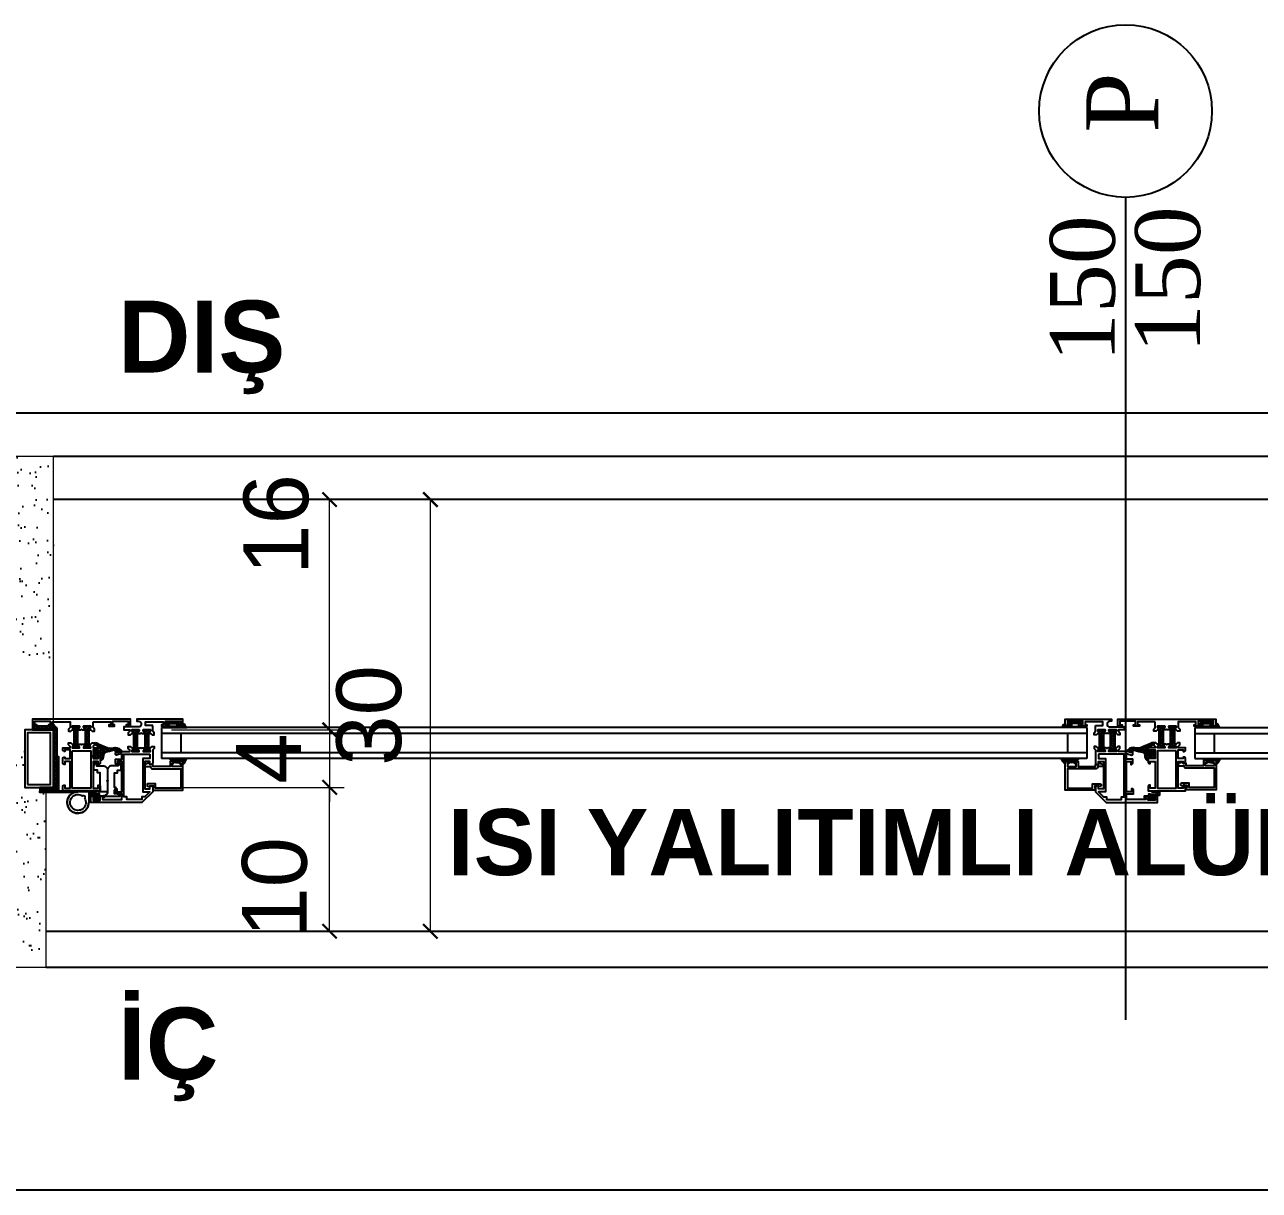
# Model space of a CAD drawing. Extents: x 386248 to 427517, y 4539405 to 4542296.
# Drawn here: x 414368.8 to 414583.3, y 4541251.9 to 4541454.4 of the extents above; entities that cross this region are included whole.
import ezdxf
from ezdxf.enums import TextEntityAlignment as Align

# ---------------------------------------------------------------- set-up
doc = ezdxf.new("R2010")
doc.units = 0
for name, color, linetype, lineweight in [('DOGRAMA', 1, 'Continuous', 25), ('KUPESTE', 30, 'Continuous', 18), ('METAL', 251, 'Continuous', 25), ('olculer', 21, 'Continuous', 20), ('YAZI', 7, 'Continuous', 25)]:
    doc.layers.add(name, color=color, linetype=linetype, lineweight=lineweight)
doc.layers.add('Tarama', color=7, linetype='Continuous')
doc.styles.add('PıNaR', font='')
doc.styles.get("Standard").update_dxf_attribs({"font": 'arial.ttf'})
doc.styles.get('PıNaR').set_extended_font_data('Times New Roman Tur')
pattern_1 = [(45, (497292.40863, 4548892.94668), (-0.2209708691, 0.2209708691), []), (135, (497292.40863, 4548892.94668), (-0.2209708691, -0.2209708691), [])]
pattern_2 = [(45, (205988.76137, 4509249.78762), (-0.2209708691, 0.2209708691), []), (135, (205988.76137, 4509249.78762), (-0.2209708691, -0.2209708691), [])]
pattern_3 = [(45, (205999.13637, 4509249.16262), (-0.2209708691, 0.2209708691), []), (135, (205999.13637, 4509249.16262), (-0.2209708691, -0.2209708691), [])]

# ---------------------------------------------------------------- blocks, each defined once
blk = doc.blocks.new('_ArchTick')
at = {"color": 0, "linetype": 'ByBlock', "const_width": 0.15}
blk.add_lwpolyline([(-0.5, -0.5), (0.5, 0.5)], dxfattribs=at)

msp = doc.modelspace()

# ---------------------------------------------------------------- hatches: boundary and pattern name
at = {"layer": 'Tarama'}
h = msp.add_hatch(dxfattribs=at)
h.set_pattern_fill('AR-SAND', color=256, scale=2.5, style=0)
h.set_pattern_definition([(37.5, (413598.0355, 4488081.657), (-0.1574834, 4.81705942), [0, -3.8, 0, -4.25, 0, -4.0625]), (7.5, (413598.0355, 4488081.657), (4.4244418, 7.0553652), [0, -2.05, 0, -3.425, 0, -1.3125]), (327.5, (413594.9605, 4488081.657), (7.78535465, 0.01414763), [0, -1.25, 0, -4.5, 0, -5.875]), (317.5, (413594.9605, 4488081.657), (7.5153165, 2.1941889), [0, -0.625, 0, -2.95, 0, -3.375])])
h.paths.add_polyline_path([(414373.79, 4541379.438), (414341.29, 4541379.438), (414341.29, 4541371.938), (414366.29, 4541371.938), (414366.29, 4541350.688), (414368.79, 4541344.438), (414373.79, 4541344.438)])
h = msp.add_hatch(dxfattribs=at)
h.set_pattern_fill('AR-SAND', color=256, scale=2.5, style=0)
h.set_pattern_definition([(37.5, (413598.0355, 4488069.157), (-0.1574834, 4.81705942), [0, -3.8, 0, -4.25, 0, -4.0625]), (7.5, (413598.0355, 4488069.157), (4.4244418, 7.0553652), [0, -2.05, 0, -3.425, 0, -1.3125]), (327.5, (413594.9605, 4488069.157), (7.78535465, 0.01414763), [0, -1.25, 0, -4.5, 0, -5.875]), (317.5, (413594.9605, 4488069.157), (7.5153165, 2.1941889), [0, -0.625, 0, -2.95, 0, -3.375])])
h.paths.add_polyline_path([(414372.54, 4541321.938), (414368.79, 4541321.938), (414368.79, 4541331.938), (414366.29, 4541338.188), (414365.259, 4541338.188, -0.3361921), (414366.632, 4541336.377), (414364.751, 4541332.615, -1), (414360.989, 4541332.615), (414362.87, 4541336.377, 0.3361921), (414361.497, 4541338.188), (414360.481, 4541338.188, 0.3257499), (414359.11, 4541336.447, -0.0086515), (414359.111, 4541336.382), (414357.227, 4541332.615, -0.9798112), (414353.467, 4541332.538, -0.9813525), (414349.706, 4541332.609), (414351.587, 4541336.371, 0.3395008), (414350.193, 4541338.188), (414349.22, 4541338.188, 0.3395008), (414347.825, 4541336.371, 0.3395008), (414346.431, 4541338.188), (414345.458, 4541338.188, 0.3290379), (414344.065, 4541336.441), (414345.944, 4541332.609, -1), (414342.182, 4541332.609), (414344.063, 4541336.371, -0.3395008), (414345.458, 4541338.188), (414341.29, 4541338.188), (414341.29, 4541330.688), (414366.29, 4541330.688), (414366.29, 4541296.938), (414341.29, 4541296.938), (414341.29, 4541290.688), (414372.54, 4541290.688)])
at = {"layer": 'Tarama', "ltscale": 0.125}
h = msp.add_hatch(dxfattribs=at)
h.set_pattern_fill('ANSI37', color=256, scale=2.5, style=0)
h.set_pattern_definition([(45, (206757.2619, 4509449.73124), (-0.2209708691, 0.2209708691), []), (135, (206757.2619, 4509449.73124), (-0.2209708691, -0.2209708691), [])])
edge = h.paths.add_edge_path()
edge.add_line((414370.165, 4541332.563), (414370.165, 4541331.938))
edge.add_line((414370.165, 4541331.938), (414373.79, 4541331.938))
edge.add_line((414373.79, 4541331.938), (414373.79, 4541321.938))
edge.add_line((414373.79, 4541321.938), (414371.415, 4541321.938))
edge.add_line((414371.415, 4541321.938), (414371.415, 4541321.313))
edge.add_line((414371.415, 4541321.313), (414373.915, 4541321.313))
edge.add_arc((414373.915, 4541321.813), 0.5, 270, 360)
edge.add_line((414374.415, 4541321.813), (414374.415, 4541332.063))
edge.add_arc((414373.915, 4541332.063), 0.5, 0, 90)
edge.add_line((414373.915, 4541332.563), (414370.165, 4541332.563))
h = msp.add_hatch(dxfattribs=at)
h.set_pattern_fill('ANSI37', color=256, scale=2.5, style=0)
h.set_pattern_definition(pattern_2)
h.paths.add_polyline_path([(414378.04, 4541331.938), (414378.329, 4541332.438), (414378.329, 4541332.563), (414377.04, 4541332.563), (414377.04, 4541332.438), (414377.329, 4541331.938), (414377.329, 4541329.438), (414377.04, 4541328.938), (414377.04, 4541328.813), (414378.329, 4541328.813), (414378.329, 4541328.938), (414378.04, 4541329.438)])
h = msp.add_hatch(dxfattribs=at)
h.set_pattern_fill('ANSI37', color=256, scale=2.5, style=0)
h.set_pattern_definition(pattern_2)
h.paths.add_polyline_path([(414379.29, 4541329.438), (414379.002, 4541328.938), (414379.002, 4541328.813), (414380.29, 4541328.813), (414380.29, 4541328.938), (414380.002, 4541329.438), (414380.002, 4541331.938), (414380.29, 4541332.438), (414380.29, 4541332.563), (414379.002, 4541332.563), (414379.002, 4541332.438), (414379.29, 4541331.938)])
h = msp.add_hatch(dxfattribs=at)
h.set_pattern_fill('ANSI37', color=256, scale=2.5, style=0)
h.set_pattern_definition(pattern_3)
h.paths.add_polyline_path([(414388.415, 4541331.313), (414388.704, 4541331.813), (414388.704, 4541331.938), (414387.415, 4541331.938), (414387.415, 4541331.813), (414387.704, 4541331.313), (414387.704, 4541328.813), (414387.415, 4541328.313), (414387.415, 4541328.188), (414388.704, 4541328.188), (414388.704, 4541328.313), (414388.415, 4541328.813)])
h = msp.add_hatch(dxfattribs=at)
h.set_pattern_fill('ANSI37', color=256, scale=2.5, style=0)
h.set_pattern_definition(pattern_3)
h.paths.add_polyline_path([(414389.665, 4541328.813), (414389.377, 4541328.313), (414389.377, 4541328.188), (414390.665, 4541328.188), (414390.665, 4541328.313), (414390.377, 4541328.813), (414390.377, 4541331.313), (414390.665, 4541331.813), (414390.665, 4541331.938), (414389.377, 4541331.938), (414389.377, 4541331.813), (414389.665, 4541331.313)])
h = msp.add_hatch(dxfattribs=at)
h.set_pattern_fill('ANSI37', color=256, scale=2.5, style=0)
h.set_pattern_definition(pattern_1)
h.paths.add_polyline_path([(414392.844, 4541332.522), (414392.85, 4541332.313), (414396.958, 4541332.313), (414396.728, 4541332.595), (414396.613, 4541332.847), (414396.341, 4541332.989), (414396.313, 4541332.949), (414396.344, 4541332.503), (414395.566, 4541332.478), (414395.43, 4541332.594), (414395.464, 4541332.839), (414395.688, 4541332.886), (414395.681, 4541333.036), (414395.416, 4541333.335), (414393.708, 4541333.338), (414393.45, 4541333.025), (414393.367, 4541332.856), (414393.617, 4541332.881), (414393.599, 4541332.55)])
h.paths.add_polyline_path([(414393.919, 4541332.604), (414393.911, 4541333.052), (414395.144, 4541333.063), (414395.212, 4541332.954), (414395.212, 4541332.628), (414395.096, 4541332.526), (414394.041, 4541332.522)], flags=16)
h = msp.add_hatch(dxfattribs=at)
h.set_pattern_fill('ANSI37', color=256, scale=2.5, style=0)
h.set_pattern_definition(pattern_1)
h.paths.add_polyline_path([(414550.446, 4541333.335), (414550.181, 4541333.036), (414550.174, 4541332.886), (414550.398, 4541332.839), (414550.432, 4541332.594), (414550.296, 4541332.478), (414549.596, 4541332.5), (414549.521, 4541332.554), (414549.549, 4541332.949), (414549.521, 4541332.989), (414549.249, 4541332.847), (414549.134, 4541332.595), (414548.904, 4541332.313), (414553.012, 4541332.313), (414553.018, 4541332.522), (414552.263, 4541332.55), (414552.249, 4541332.801), (414552.336, 4541332.871), (414552.495, 4541332.856), (414552.412, 4541333.025), (414552.154, 4541333.338)])
h.paths.add_polyline_path([(414551.855, 4541333.052), (414551.95, 4541332.978), (414551.943, 4541332.604), (414551.821, 4541332.522), (414550.766, 4541332.526), (414550.65, 4541332.628), (414550.65, 4541332.954), (414550.718, 4541333.063)], flags=16)
h = msp.add_hatch(dxfattribs=at)
h.set_pattern_fill('ANSI37', color=256, scale=2.5, style=0)
h.set_pattern_definition(pattern_1)
h.paths.add_polyline_path([(414556.197, 4541331.313), (414556.485, 4541331.813), (414556.485, 4541331.938), (414555.197, 4541331.938), (414555.197, 4541331.813), (414555.485, 4541331.313), (414555.485, 4541328.813), (414555.197, 4541328.313), (414555.197, 4541328.188), (414556.485, 4541328.188), (414556.485, 4541328.313), (414556.197, 4541328.813)])
h = msp.add_hatch(dxfattribs=at)
h.set_pattern_fill('ANSI37', color=256, scale=2.5, style=0)
h.set_pattern_definition(pattern_1)
h.paths.add_polyline_path([(414557.447, 4541328.813), (414557.158, 4541328.313), (414557.158, 4541328.188), (414558.447, 4541328.188), (414558.447, 4541328.313), (414558.158, 4541328.813), (414558.158, 4541331.313), (414558.447, 4541331.813), (414558.447, 4541331.938), (414557.158, 4541331.938), (414557.158, 4541331.813), (414557.447, 4541331.313)])
h = msp.add_hatch(dxfattribs=at)
h.set_pattern_fill('ANSI37', color=256, scale=2.5, style=0)
h.set_pattern_definition(pattern_1)
h.paths.add_polyline_path([(414566.572, 4541331.938), (414566.86, 4541332.438), (414566.86, 4541332.563), (414565.572, 4541332.563), (414565.572, 4541332.438), (414565.86, 4541331.938), (414565.86, 4541329.438), (414565.572, 4541328.938), (414565.572, 4541328.813), (414566.86, 4541328.813), (414566.86, 4541328.938), (414566.572, 4541329.438)])
h = msp.add_hatch(dxfattribs=at)
h.set_pattern_fill('ANSI37', color=256, scale=2.5, style=0)
h.set_pattern_definition(pattern_1)
h.paths.add_polyline_path([(414567.822, 4541329.438), (414567.533, 4541328.938), (414567.533, 4541328.813), (414568.822, 4541328.813), (414568.822, 4541328.938), (414568.533, 4541329.438), (414568.533, 4541331.938), (414568.822, 4541332.438), (414568.822, 4541332.563), (414567.533, 4541332.563), (414567.533, 4541332.438), (414567.822, 4541331.938)])
h = msp.add_hatch(dxfattribs=at)
h.set_pattern_fill('ANSI37', color=256, scale=2.5, style=0)
h.set_pattern_definition(pattern_1)
h.paths.add_polyline_path([(414573.239, 4541333.338), (414572.981, 4541333.025), (414572.899, 4541332.856), (414573.057, 4541332.871), (414573.144, 4541332.801), (414573.13, 4541332.55), (414572.376, 4541332.522), (414572.382, 4541332.313), (414576.49, 4541332.313), (414576.26, 4541332.595), (414576.144, 4541332.847), (414575.872, 4541332.989), (414575.845, 4541332.949), (414575.872, 4541332.554), (414575.797, 4541332.5), (414575.097, 4541332.478), (414574.961, 4541332.594), (414574.995, 4541332.839), (414575.219, 4541332.886), (414575.213, 4541333.036), (414574.947, 4541333.335)])
h.paths.add_polyline_path([(414574.675, 4541333.063), (414574.743, 4541332.954), (414574.743, 4541332.628), (414574.628, 4541332.526), (414573.572, 4541332.522), (414573.45, 4541332.604), (414573.443, 4541332.978), (414573.538, 4541333.052)], flags=16)
h = msp.add_hatch(dxfattribs=at)
h.set_pattern_fill('ANSI37', color=256, scale=2.5, style=0)
h.set_pattern_definition(pattern_2)
h.paths.add_polyline_path([(414381.019, 4541329.72), (414381.241, 4541329.661), (414381.553, 4541329.497), (414382.273, 4541329.201), (414383.206, 4541328.814), (414383.882, 4541328.76), (414384.505, 4541328.839), (414384.788, 4541328.809), (414385.166, 4541328.675), (414385.589, 4541328.275), (414385.582, 4541328.208), (414384.58, 4541328.045), (414384.58, 4541328.253), (414384.75, 4541328.356), (414384.78, 4541328.431), (414384.327, 4541328.423), (414383.532, 4541328.195), (414382.908, 4541328.076), (414382.556, 4541327.828), (414382.459, 4541327.442), (414382.452, 4541327.159), (414382.311, 4541326.833), (414382.074, 4541326.647), (414382.007, 4541326.625), (414381.992, 4541327.07), (414381.858, 4541327.189), (414381.532, 4541327.256), (414381.458, 4541327.078), (414381.413, 4541327.018), (414381.086, 4541327.056), (414380.796, 4541327.16), (414380.7, 4541327.197), (414380.722, 4541327.976), (414381.004, 4541328.184), (414381.241, 4541328.332), (414381.397, 4541328.325), (414381.435, 4541328.147), (414381.7, 4541328.084), (414381.925, 4541328.271), (414381.996, 4541328.568), (414381.925, 4541328.859), (414381.65, 4541328.993), (414381.011, 4541329.401), (414380.959, 4541329.512), (414380.967, 4541329.661)])
h = msp.add_hatch(dxfattribs=at)
h.set_pattern_fill('ANSI37', color=256, scale=2.5, style=0)
h.set_pattern_definition(pattern_1)
h.paths.add_polyline_path([(414564.843, 4541329.72), (414564.62, 4541329.661), (414564.309, 4541329.497), (414563.589, 4541329.201), (414562.656, 4541328.814), (414561.98, 4541328.76), (414561.357, 4541328.839), (414561.074, 4541328.809), (414560.696, 4541328.675), (414560.273, 4541328.275), (414560.28, 4541328.208), (414561.282, 4541328.045), (414561.282, 4541328.253), (414561.112, 4541328.356), (414561.082, 4541328.431), (414561.535, 4541328.423), (414562.33, 4541328.195), (414562.954, 4541328.076), (414563.306, 4541327.828), (414563.403, 4541327.442), (414563.41, 4541327.159), (414563.551, 4541326.833), (414563.788, 4541326.647), (414563.855, 4541326.625), (414563.87, 4541327.07), (414564.003, 4541327.189), (414564.33, 4541327.256), (414564.404, 4541327.078), (414564.449, 4541327.018), (414564.776, 4541327.056), (414565.066, 4541327.16), (414565.162, 4541327.197), (414565.14, 4541327.976), (414564.858, 4541328.184), (414564.62, 4541328.332), (414564.465, 4541328.325), (414564.427, 4541328.147), (414564.162, 4541328.084), (414563.937, 4541328.271), (414563.866, 4541328.568), (414563.937, 4541328.859), (414564.212, 4541328.993), (414564.851, 4541329.401), (414564.903, 4541329.512), (414564.895, 4541329.661)])
h = msp.add_hatch(dxfattribs=at)
h.set_pattern_fill('ANSI37', color=256, scale=2.5, style=0)
h.set_pattern_definition(pattern_1)
h.paths.add_polyline_path([(414393.966, 4541326.873), (414394.216, 4541326.607), (414394.583, 4541326.487), (414395.055, 4541326.261), (414395.621, 4541326.187), (414395.654, 4541326.456), (414395.939, 4541326.465), (414396.246, 4541326.49), (414396.337, 4541326.416), (414396.307, 4541326.102), (414396.421, 4541326.074), (414396.681, 4541326.363), (414396.925, 4541326.822), (414396.919, 4541326.918), (414396.387, 4541326.907), (414396.132, 4541326.822), (414395.956, 4541326.765), (414395.412, 4541326.743), (414394.97, 4541326.771), (414394.698, 4541326.867), (414394.329, 4541326.901), (414394.012, 4541326.884)])
h = msp.add_hatch(dxfattribs=at)
h.set_pattern_fill('ANSI37', color=256, scale=2.5, style=0)
h.set_pattern_definition(pattern_1)
h.paths.add_polyline_path([(414551.896, 4541326.873), (414551.646, 4541326.607), (414551.279, 4541326.487), (414550.807, 4541326.261), (414550.241, 4541326.187), (414550.208, 4541326.456), (414549.923, 4541326.465), (414549.616, 4541326.49), (414549.525, 4541326.416), (414549.555, 4541326.102), (414549.441, 4541326.074), (414549.181, 4541326.363), (414548.937, 4541326.822), (414548.943, 4541326.918), (414549.475, 4541326.907), (414549.73, 4541326.822), (414549.906, 4541326.765), (414550.45, 4541326.743), (414550.892, 4541326.771), (414551.164, 4541326.867), (414551.533, 4541326.901), (414551.85, 4541326.884)])
h = msp.add_hatch(dxfattribs=at)
h.set_pattern_fill('ANSI37', color=256, scale=2.5, style=0)
h.set_pattern_definition(pattern_1)
h.paths.add_polyline_path([(414573.498, 4541326.873), (414573.747, 4541326.607), (414574.186, 4541326.6), (414574.421, 4541326.292), (414575.153, 4541326.187), (414575.162, 4541326.586), (414575.47, 4541326.597), (414575.807, 4541326.591), (414575.86, 4541326.548), (414575.839, 4541326.102), (414575.952, 4541326.074), (414576.213, 4541326.363), (414576.456, 4541326.822), (414576.451, 4541326.918), (414575.918, 4541326.907), (414575.663, 4541326.822), (414575.487, 4541326.765), (414574.943, 4541326.743), (414574.501, 4541326.771), (414574.229, 4541326.867), (414573.86, 4541326.901), (414573.543, 4541326.884)])
h = msp.add_hatch(dxfattribs=at)
h.set_pattern_fill('ANSI37', color=256, scale=2.5, style=0)
h.set_pattern_definition(pattern_1)
h.paths.add_polyline_path([(414381.513, 4541320.535), (414381.727, 4541320.555), (414381.766, 4541320.789), (414381.63, 4541320.827), (414380.351, 4541320.733), (414380.263, 4541320.836), (414380.27, 4541320.924), (414380.277, 4541320.968), (414381.021, 4541321.086), (414381.227, 4541321.115), (414381.205, 4541321.277), (414380.005, 4541321.263), (414379.917, 4541321.086), (414379.939, 4541320.652), (414379.99, 4541320.542), (414380.299, 4541320.534), (414381.066, 4541320.499), (414381.109, 4541320.17), (414381.056, 4541320.148), (414380.933, 4541320.138), (414380.79, 4541320.143), (414380.716, 4541320.042), (414380.727, 4541319.828), (414380.8, 4541319.779), (414380.928, 4541319.734), (414381.584, 4541319.715), (414381.795, 4541319.73), (414381.864, 4541319.828), (414381.864, 4541320.063), (414381.785, 4541320.146), (414381.594, 4541320.146), (414381.555, 4541320.293)])
h.paths.add_polyline_path([(414381.456, 4541320.046), (414381.498, 4541319.877), (414381.395, 4541319.834), (414381.183, 4541319.87), (414381.123, 4541319.961), (414381.147, 4541320.052), (414381.28, 4541320.064)], flags=16)
h = msp.add_hatch(dxfattribs=at)
h.set_pattern_fill('ANSI37', color=256, scale=2.5, style=0)
h.set_pattern_definition(pattern_1)
h.paths.add_polyline_path([(414564.349, 4541320.535), (414564.135, 4541320.555), (414564.096, 4541320.789), (414564.232, 4541320.827), (414565.511, 4541320.733), (414565.599, 4541320.836), (414565.592, 4541320.924), (414565.585, 4541320.968), (414564.841, 4541321.086), (414564.635, 4541321.115), (414564.657, 4541321.277), (414565.857, 4541321.263), (414565.945, 4541321.086), (414565.923, 4541320.652), (414565.872, 4541320.542), (414565.563, 4541320.534), (414564.796, 4541320.499), (414564.753, 4541320.17), (414564.806, 4541320.148), (414564.928, 4541320.138), (414565.072, 4541320.143), (414565.146, 4541320.042), (414565.135, 4541319.828), (414565.062, 4541319.779), (414564.934, 4541319.734), (414564.278, 4541319.715), (414564.067, 4541319.73), (414563.998, 4541319.828), (414563.998, 4541320.063), (414564.077, 4541320.146), (414564.268, 4541320.146), (414564.307, 4541320.293)])
h.paths.add_polyline_path([(414564.406, 4541320.046), (414564.364, 4541319.877), (414564.467, 4541319.834), (414564.679, 4541319.87), (414564.739, 4541319.961), (414564.715, 4541320.052), (414564.582, 4541320.064)], flags=16)

# ---------------------------------------------------------------- linework, layer by layer
at = {"layer": 'DOGRAMA', "ltscale": 0.125}
for p, q in [((414753.79, 4541386.938, 50), (414366.29, 4541386.938, 50)), ((414746.29, 4541379.438, 50), (414373.79, 4541379.438, 50)), ((414746.29, 4541371.938, 50), (414373.79, 4541371.938, 50)), ((414746.29, 4541371.938, 50), (414373.79, 4541371.938, 50)), ((414372.54, 4541296.938, 50), (414746.29, 4541296.938, 50)), ((414372.54, 4541290.688, 50), (414746.29, 4541290.688, 50)), ((414785.04, 4541251.938, 50), (414341.29, 4541251.938, 50))]:
    msp.add_line(p, q, dxfattribs=at)
at = {"layer": 'DOGRAMA', "ltscale": 0.125, "elevation": 50}
for points in [[(414380.665, 4541333.313), (414383.728, 4541333.313), (414383.728, 4541332.813), (414383.415, 4541332.813), (414383.415, 4541332.563), (414384.415, 4541332.563), (414384.415, 4541332.813), (414384.103, 4541332.813), (414384.103, 4541333.438), (414386.79, 4541333.438), (414386.79, 4541332.813), (414386.415, 4541332.813), (414386.415, 4541332.563), (414387.165, 4541332.563), (414387.165, 4541333.813), (414370.165, 4541333.813), (414370.165, 4541332.563), (414370.915, 4541332.563), (414370.915, 4541332.813), (414370.54, 4541332.813), (414370.54, 4541333.438), (414373.228, 4541333.438), (414373.228, 4541332.813), (414372.915, 4541332.813), (414372.915, 4541332.563), (414373.915, 4541332.563), (414373.915, 4541332.813), (414373.603, 4541332.813), (414373.603, 4541333.313), (414376.665, 4541333.313), (414376.665, 4541332.313), (414376.415, 4541332.063), (414376.415, 4541331.688), (414376.79, 4541331.688), (414377.04, 4541331.938), (414377.329, 4541331.938), (414377.04, 4541332.438), (414377.04, 4541332.563), (414378.329, 4541332.563), (414378.329, 4541332.438), (414378.04, 4541331.938), (414378.54, 4541331.938), (414378.665, 4541332.063), (414378.79, 4541331.938), (414379.29, 4541331.938), (414379.002, 4541332.438), (414379.002, 4541332.563), (414380.29, 4541332.563), (414380.29, 4541332.438), (414380.002, 4541331.938), (414380.29, 4541331.938), (414380.54, 4541331.688), (414380.915, 4541331.688), (414380.915, 4541332.063), (414380.665, 4541332.313)], [(414565.197, 4541333.313), (414562.134, 4541333.313), (414562.134, 4541332.813), (414562.447, 4541332.813), (414562.447, 4541332.563), (414561.447, 4541332.563), (414561.447, 4541332.813), (414561.759, 4541332.813), (414561.759, 4541333.438), (414559.072, 4541333.438), (414559.072, 4541332.813), (414559.447, 4541332.813), (414559.447, 4541332.563), (414558.697, 4541332.563), (414558.697, 4541333.813), (414575.697, 4541333.813), (414575.697, 4541332.563), (414574.947, 4541332.563), (414574.947, 4541332.813), (414575.322, 4541332.813), (414575.322, 4541333.438), (414572.634, 4541333.438), (414572.634, 4541332.813), (414572.947, 4541332.813), (414572.947, 4541332.563), (414571.947, 4541332.563), (414571.947, 4541332.813), (414572.259, 4541332.813), (414572.259, 4541333.313), (414569.197, 4541333.313), (414569.197, 4541332.313), (414569.447, 4541332.063), (414569.447, 4541331.688), (414569.072, 4541331.688), (414568.822, 4541331.938), (414568.533, 4541331.938), (414568.822, 4541332.438), (414568.822, 4541332.563), (414567.533, 4541332.563), (414567.533, 4541332.438), (414567.822, 4541331.938), (414567.322, 4541331.938), (414567.197, 4541332.063), (414567.072, 4541331.938), (414566.572, 4541331.938), (414566.86, 4541332.438), (414566.86, 4541332.563), (414565.572, 4541332.563), (414565.572, 4541332.438), (414565.86, 4541331.938), (414565.572, 4541331.938), (414565.322, 4541331.688), (414564.947, 4541331.688), (414564.947, 4541332.063), (414565.197, 4541332.313)], [(414378.04, 4541331.938), (414378.329, 4541332.438), (414378.329, 4541332.563), (414377.04, 4541332.563), (414377.04, 4541332.438), (414377.329, 4541331.938), (414377.329, 4541329.438), (414377.04, 4541328.938), (414377.04, 4541328.813), (414378.329, 4541328.813), (414378.329, 4541328.938), (414378.04, 4541329.438)], [(414380.002, 4541331.938), (414380.29, 4541332.438), (414380.29, 4541332.563), (414379.002, 4541332.563), (414379.002, 4541332.438), (414379.29, 4541331.938), (414379.29, 4541329.438), (414379.002, 4541328.938), (414379.002, 4541328.813), (414380.29, 4541328.813), (414380.29, 4541328.938), (414380.002, 4541329.438)], [(414388.415, 4541331.313), (414388.704, 4541331.813), (414388.704, 4541331.938), (414387.415, 4541331.938), (414387.415, 4541331.813), (414387.704, 4541331.313), (414387.704, 4541328.813), (414387.415, 4541328.313), (414387.415, 4541328.188), (414388.704, 4541328.188), (414388.704, 4541328.313), (414388.415, 4541328.813)], [(414390.377, 4541331.313), (414390.665, 4541331.813), (414390.665, 4541331.938), (414389.377, 4541331.938), (414389.377, 4541331.813), (414389.665, 4541331.313), (414389.665, 4541328.813), (414389.377, 4541328.313), (414389.377, 4541328.188), (414390.665, 4541328.188), (414390.665, 4541328.313), (414390.377, 4541328.813)], [(414395.416, 4541333.335), (414393.708, 4541333.338), (414393.45, 4541333.025), (414393.367, 4541332.856), (414393.526, 4541332.871), (414393.613, 4541332.801), (414393.599, 4541332.55), (414392.844, 4541332.522), (414392.85, 4541332.313), (414396.958, 4541332.313), (414396.728, 4541332.595), (414396.613, 4541332.847), (414396.341, 4541332.989), (414396.313, 4541332.949), (414396.341, 4541332.554), (414396.266, 4541332.5), (414395.566, 4541332.478), (414395.43, 4541332.594), (414395.464, 4541332.839), (414395.688, 4541332.886), (414395.681, 4541333.036)], [(414395.144, 4541333.063), (414395.212, 4541332.954), (414395.212, 4541332.628), (414395.096, 4541332.526), (414394.041, 4541332.522), (414393.919, 4541332.604), (414393.912, 4541332.978), (414394.007, 4541333.052)], [(414550.446, 4541333.335), (414552.154, 4541333.338), (414552.412, 4541333.025), (414552.495, 4541332.856), (414552.336, 4541332.871), (414552.249, 4541332.801), (414552.263, 4541332.55), (414553.018, 4541332.522), (414553.012, 4541332.313), (414548.904, 4541332.313), (414549.134, 4541332.595), (414549.249, 4541332.847), (414549.521, 4541332.989), (414549.549, 4541332.949), (414549.521, 4541332.554), (414549.596, 4541332.5), (414550.296, 4541332.478), (414550.432, 4541332.594), (414550.398, 4541332.839), (414550.174, 4541332.886), (414550.181, 4541333.036)], [(414550.718, 4541333.063), (414550.65, 4541332.954), (414550.65, 4541332.628), (414550.766, 4541332.526), (414551.821, 4541332.522), (414551.943, 4541332.604), (414551.95, 4541332.978), (414551.855, 4541333.052)], [(414555.485, 4541331.313), (414555.197, 4541331.813), (414555.197, 4541331.938), (414556.485, 4541331.938), (414556.485, 4541331.813), (414556.197, 4541331.313), (414556.197, 4541328.813), (414556.485, 4541328.313), (414556.485, 4541328.188), (414555.197, 4541328.188), (414555.197, 4541328.313), (414555.485, 4541328.813)], [(414557.447, 4541331.313), (414557.158, 4541331.813), (414557.158, 4541331.938), (414558.447, 4541331.938), (414558.447, 4541331.813), (414558.158, 4541331.313), (414558.158, 4541328.813), (414558.447, 4541328.313), (414558.447, 4541328.188), (414557.158, 4541328.188), (414557.158, 4541328.313), (414557.447, 4541328.813)], [(414565.86, 4541331.938), (414565.572, 4541332.438), (414565.572, 4541332.563), (414566.86, 4541332.563), (414566.86, 4541332.438), (414566.572, 4541331.938), (414566.572, 4541329.438), (414566.86, 4541328.938), (414566.86, 4541328.813), (414565.572, 4541328.813), (414565.572, 4541328.938), (414565.86, 4541329.438)], [(414567.822, 4541331.938), (414567.533, 4541332.438), (414567.533, 4541332.563), (414568.822, 4541332.563), (414568.822, 4541332.438), (414568.533, 4541331.938), (414568.533, 4541329.438), (414568.822, 4541328.938), (414568.822, 4541328.813), (414567.533, 4541328.813), (414567.533, 4541328.938), (414567.822, 4541329.438)], [(414573.45, 4541332.604), (414573.443, 4541332.978), (414573.538, 4541333.052), (414574.675, 4541333.063), (414574.743, 4541332.954), (414574.743, 4541332.628), (414574.628, 4541332.526), (414573.572, 4541332.522)], [(414381.019, 4541329.72), (414381.241, 4541329.661), (414381.553, 4541329.497), (414382.273, 4541329.201), (414383.206, 4541328.814), (414383.882, 4541328.76), (414384.505, 4541328.839), (414384.788, 4541328.809), (414385.166, 4541328.675), (414385.589, 4541328.275), (414385.582, 4541328.208), (414384.58, 4541328.045), (414384.58, 4541328.253), (414384.75, 4541328.356), (414384.78, 4541328.431), (414384.327, 4541328.423), (414383.532, 4541328.195), (414382.908, 4541328.076), (414382.556, 4541327.828), (414382.459, 4541327.442), (414382.452, 4541327.159), (414382.311, 4541326.833), (414382.074, 4541326.647), (414382.007, 4541326.625), (414381.992, 4541327.07), (414381.858, 4541327.189), (414381.532, 4541327.256), (414381.458, 4541327.078), (414381.413, 4541327.018), (414381.086, 4541327.056), (414380.796, 4541327.16), (414380.7, 4541327.197), (414380.722, 4541327.976), (414381.004, 4541328.184), (414381.241, 4541328.332), (414381.397, 4541328.325), (414381.435, 4541328.147), (414381.7, 4541328.084), (414381.925, 4541328.271), (414381.996, 4541328.568), (414381.925, 4541328.859), (414381.65, 4541328.993), (414381.011, 4541329.401), (414380.959, 4541329.512), (414380.967, 4541329.661)], [(414564.843, 4541329.72), (414564.62, 4541329.661), (414564.309, 4541329.497), (414563.589, 4541329.201), (414562.656, 4541328.814), (414561.98, 4541328.76), (414561.357, 4541328.839), (414561.074, 4541328.809), (414560.696, 4541328.675), (414560.273, 4541328.275), (414560.28, 4541328.208), (414561.282, 4541328.045), (414561.282, 4541328.253), (414561.112, 4541328.356), (414561.082, 4541328.431), (414561.535, 4541328.423), (414562.33, 4541328.195), (414562.954, 4541328.076), (414563.306, 4541327.828), (414563.403, 4541327.442), (414563.41, 4541327.159), (414563.551, 4541326.833), (414563.788, 4541326.647), (414563.855, 4541326.625), (414563.87, 4541327.07), (414564.003, 4541327.189), (414564.33, 4541327.256), (414564.404, 4541327.078), (414564.449, 4541327.018), (414564.776, 4541327.056), (414565.066, 4541327.16), (414565.162, 4541327.197), (414565.14, 4541327.976), (414564.858, 4541328.184), (414564.62, 4541328.332), (414564.465, 4541328.325), (414564.427, 4541328.147), (414564.162, 4541328.084), (414563.937, 4541328.271), (414563.866, 4541328.568), (414563.937, 4541328.859), (414564.212, 4541328.993), (414564.851, 4541329.401), (414564.903, 4541329.512), (414564.895, 4541329.661)], [(414371.415, 4541321.313), (414374.415, 4541321.313), (414374.415, 4541327.313), (414374.665, 4541327.313), (414374.665, 4541321.313), (414377.665, 4541321.313), (414377.665, 4541321.063), (414371.415, 4541321.063)], [(414377.04, 4541328.313), (414380.29, 4541328.313), (414380.29, 4541321.813), (414377.04, 4541321.813)], [(414390.54, 4541327.688), (414390.54, 4541326.938), (414389.29, 4541326.938), (414389.29, 4541321.188), (414390.51, 4541321.188), (414389.635, 4541320.313), (414389.135, 4541320.313), (414389.135, 4541319.813), (414386.54, 4541319.813), (414386.54, 4541320.313), (414386.04, 4541320.313), (414386.04, 4541327.688)], [(414555.322, 4541327.688), (414555.322, 4541326.938), (414556.572, 4541326.938), (414556.572, 4541321.188), (414555.352, 4541321.188), (414556.227, 4541320.313), (414556.727, 4541320.313), (414556.727, 4541319.813), (414559.322, 4541319.813), (414559.322, 4541320.313), (414559.822, 4541320.313), (414559.822, 4541327.688)], [(414568.822, 4541328.313), (414565.572, 4541328.313), (414565.572, 4541321.813), (414568.822, 4541321.813)], [(414393.966, 4541326.873), (414394.216, 4541326.607), (414394.583, 4541326.487), (414395.055, 4541326.261), (414395.621, 4541326.187), (414395.654, 4541326.456), (414395.939, 4541326.465), (414396.246, 4541326.49), (414396.337, 4541326.416), (414396.307, 4541326.102), (414396.421, 4541326.074), (414396.681, 4541326.363), (414396.925, 4541326.822), (414396.919, 4541326.918), (414396.387, 4541326.907), (414396.132, 4541326.822), (414395.956, 4541326.765), (414395.412, 4541326.743), (414394.97, 4541326.771), (414394.698, 4541326.867), (414394.329, 4541326.901), (414394.012, 4541326.884)], [(414551.896, 4541326.873), (414551.646, 4541326.607), (414551.279, 4541326.487), (414550.807, 4541326.261), (414550.241, 4541326.187), (414550.208, 4541326.456), (414549.923, 4541326.465), (414549.616, 4541326.49), (414549.525, 4541326.416), (414549.555, 4541326.102), (414549.441, 4541326.074), (414549.181, 4541326.363), (414548.937, 4541326.822), (414548.943, 4541326.918), (414549.475, 4541326.907), (414549.73, 4541326.822), (414549.906, 4541326.765), (414550.45, 4541326.743), (414550.892, 4541326.771), (414551.164, 4541326.867), (414551.533, 4541326.901), (414551.85, 4541326.884)], [(414573.498, 4541326.873), (414573.747, 4541326.607), (414574.186, 4541326.6), (414574.421, 4541326.292), (414575.153, 4541326.187), (414575.162, 4541326.586), (414575.47, 4541326.597), (414575.807, 4541326.591), (414575.86, 4541326.548), (414575.839, 4541326.102), (414575.952, 4541326.074), (414576.213, 4541326.363), (414576.456, 4541326.822), (414576.451, 4541326.918), (414575.918, 4541326.907), (414575.663, 4541326.822), (414575.487, 4541326.765), (414574.943, 4541326.743), (414574.501, 4541326.771), (414574.229, 4541326.867), (414573.86, 4541326.901), (414573.543, 4541326.884)], [(414381.513, 4541320.535), (414381.727, 4541320.555), (414381.766, 4541320.789), (414381.63, 4541320.827), (414380.351, 4541320.733), (414380.263, 4541320.836), (414380.27, 4541320.924), (414380.277, 4541320.968), (414381.021, 4541321.086), (414381.227, 4541321.115), (414381.205, 4541321.277), (414380.005, 4541321.263), (414379.917, 4541321.086), (414379.939, 4541320.652), (414379.99, 4541320.542), (414380.299, 4541320.534), (414381.066, 4541320.499), (414381.109, 4541320.17), (414381.056, 4541320.148), (414380.933, 4541320.138), (414380.79, 4541320.143), (414380.716, 4541320.042), (414380.727, 4541319.828), (414380.8, 4541319.779), (414380.928, 4541319.734), (414381.584, 4541319.715), (414381.795, 4541319.73), (414381.864, 4541319.828), (414381.864, 4541320.063), (414381.785, 4541320.146), (414381.594, 4541320.146), (414381.555, 4541320.293)], [(414564.349, 4541320.535), (414564.135, 4541320.555), (414564.096, 4541320.789), (414564.232, 4541320.827), (414565.511, 4541320.733), (414565.599, 4541320.836), (414565.592, 4541320.924), (414565.585, 4541320.968), (414564.841, 4541321.086), (414564.635, 4541321.115), (414564.657, 4541321.277), (414565.857, 4541321.263), (414565.945, 4541321.086), (414565.923, 4541320.652), (414565.872, 4541320.542), (414565.563, 4541320.534), (414564.796, 4541320.499), (414564.753, 4541320.17), (414564.806, 4541320.148), (414564.928, 4541320.138), (414565.072, 4541320.143), (414565.146, 4541320.042), (414565.135, 4541319.828), (414565.062, 4541319.779), (414564.934, 4541319.734), (414564.278, 4541319.715), (414564.067, 4541319.73), (414563.998, 4541319.828), (414563.998, 4541320.063), (414564.077, 4541320.146), (414564.268, 4541320.146), (414564.307, 4541320.293)], [(414381.456, 4541320.046), (414381.498, 4541319.877), (414381.395, 4541319.834), (414381.183, 4541319.87), (414381.123, 4541319.961), (414381.147, 4541320.052), (414381.28, 4541320.064)], [(414564.406, 4541320.046), (414564.364, 4541319.877), (414564.467, 4541319.834), (414564.679, 4541319.87), (414564.739, 4541319.961), (414564.715, 4541320.052), (414564.582, 4541320.064)]]:
    msp.add_lwpolyline(points, close=True, dxfattribs=at)
for points in [[(414391.04, 4541332.688), (414389.79, 4541332.688), (414389.79, 4541333.313), (414392.853, 4541333.313), (414392.853, 4541332.813), (414392.54, 4541332.813), (414392.54, 4541332.563), (414393.54, 4541332.563), (414393.54, 4541332.813), (414393.228, 4541332.813), (414393.228, 4541333.438), (414395.915, 4541333.438), (414395.915, 4541332.813), (414395.54, 4541332.813), (414395.54, 4541332.563), (414396.29, 4541332.563), (414396.29, 4541333.813), (414388.29, 4541333.813), (414388.29, 4541333.438), (414388.54, 4541333.438, -1), (414388.54, 4541332.438), (414386.04, 4541332.438), (414386.04, 4541331.938), (414387.04, 4541331.938), (414387.04, 4541331.688), (414386.79, 4541331.438), (414386.79, 4541331.063), (414387.165, 4541331.063), (414387.415, 4541331.313), (414387.704, 4541331.313), (414387.415, 4541331.813), (414387.415, 4541331.938), (414388.704, 4541331.938), (414388.704, 4541331.813), (414388.415, 4541331.313), (414388.915, 4541331.313), (414389.04, 4541331.438), (414389.165, 4541331.313), (414389.665, 4541331.313), (414389.377, 4541331.813), (414389.377, 4541331.938), (414390.665, 4541331.938), (414390.665, 4541331.813), (414390.377, 4541331.313), (414390.665, 4541331.313), (414390.915, 4541331.063), (414391.29, 4541331.063), (414391.29, 4541331.438), (414391.04, 4541331.688)], [(414554.822, 4541332.688), (414556.072, 4541332.688), (414556.072, 4541333.313), (414553.009, 4541333.313), (414553.009, 4541332.813), (414553.322, 4541332.813), (414553.322, 4541332.563), (414552.322, 4541332.563), (414552.322, 4541332.813), (414552.634, 4541332.813), (414552.634, 4541333.438), (414549.947, 4541333.438), (414549.947, 4541332.813), (414550.322, 4541332.813), (414550.322, 4541332.563), (414549.572, 4541332.563), (414549.572, 4541333.813), (414557.572, 4541333.813), (414557.572, 4541333.438), (414557.322, 4541333.438, 1), (414557.322, 4541332.438), (414559.822, 4541332.438), (414559.822, 4541331.938), (414558.822, 4541331.938), (414558.822, 4541331.688), (414559.072, 4541331.438), (414559.072, 4541331.063), (414558.697, 4541331.063), (414558.447, 4541331.313), (414558.158, 4541331.313), (414558.447, 4541331.813), (414558.447, 4541331.938), (414557.158, 4541331.938), (414557.158, 4541331.813), (414557.447, 4541331.313), (414556.947, 4541331.313), (414556.822, 4541331.438), (414556.697, 4541331.313), (414556.197, 4541331.313), (414556.485, 4541331.813), (414556.485, 4541331.938), (414555.197, 4541331.938), (414555.197, 4541331.813), (414555.485, 4541331.313), (414555.197, 4541331.313), (414554.947, 4541331.063), (414554.572, 4541331.063), (414554.572, 4541331.438), (414554.822, 4541331.688)], [(414370.165, 4541332.563), (414370.165, 4541331.938), (414373.79, 4541331.938), (414373.79, 4541321.938), (414371.415, 4541321.938), (414371.415, 4541321.313), (414373.915, 4541321.313, 0.4142136), (414374.415, 4541321.813), (414374.415, 4541332.063, 0.4142136), (414373.915, 4541332.563)], [(414375.665, 4541325.938, -0.414213), (414375.415, 4541326.188), (414375.415, 4541326.938, -0.4142136), (414375.665, 4541327.188), (414375.79, 4541327.188), (414375.79, 4541326.938), (414376.665, 4541326.938), (414376.665, 4541328.438), (414375.79, 4541328.438), (414375.79, 4541328.188), (414375.665, 4541328.188, -0.4142136), (414375.415, 4541328.438), (414375.415, 4541328.813), (414376.665, 4541328.813), (414376.665, 4541329.063), (414376.415, 4541329.313), (414376.415, 4541329.688), (414376.79, 4541329.688), (414377.04, 4541329.438), (414377.329, 4541329.438), (414377.04, 4541328.938), (414377.04, 4541328.813), (414378.329, 4541328.813), (414378.329, 4541328.938), (414378.04, 4541329.438), (414378.54, 4541329.438), (414378.665, 4541329.313), (414378.79, 4541329.438), (414379.29, 4541329.438), (414379.002, 4541328.938), (414379.002, 4541328.813), (414380.29, 4541328.813), (414380.29, 4541328.938), (414380.002, 4541329.438), (414380.29, 4541329.438), (414380.54, 4541329.688), (414380.915, 4541329.688), (414380.915, 4541329.313), (414380.665, 4541329.063), (414380.665, 4541328.813), (414381.915, 4541328.813), (414381.915, 4541328.438, -0.4142136), (414381.665, 4541328.188), (414381.54, 4541328.188), (414381.54, 4541328.438), (414380.665, 4541328.438), (414380.665, 4541326.938), (414381.54, 4541326.938), (414381.54, 4541327.188), (414381.665, 4541327.188, -0.4142136), (414381.915, 4541326.938), (414381.915, 4541326.188, -0.4142136), (414381.665, 4541325.938), (414381.54, 4541325.938), (414381.54, 4541326.438), (414380.665, 4541326.438), (414380.665, 4541321.813), (414381.54, 4541321.813), (414381.54, 4541322.313), (414381.665, 4541322.313, -0.4142136), (414381.915, 4541322.063), (414381.915, 4541321.313), (414375.415, 4541321.313), (414375.415, 4541322.063, -0.4142136), (414375.665, 4541322.313), (414375.79, 4541322.313), (414375.79, 4541321.813), (414376.665, 4541321.813), (414376.665, 4541326.438), (414375.79, 4541326.438), (414375.79, 4541325.938)], [(414570.197, 4541326.063, 0.414213), (414570.447, 4541326.313), (414570.447, 4541326.938, 0.4142136), (414570.197, 4541327.188), (414570.072, 4541327.188), (414570.072, 4541326.938), (414569.197, 4541326.938), (414569.197, 4541328.438), (414570.072, 4541328.438), (414570.072, 4541328.188), (414570.197, 4541328.188, 0.4142136), (414570.447, 4541328.438), (414570.447, 4541328.813), (414569.197, 4541328.813), (414569.197, 4541329.063), (414569.447, 4541329.313), (414569.447, 4541329.688), (414569.072, 4541329.688), (414568.822, 4541329.438), (414568.533, 4541329.438), (414568.822, 4541328.938), (414568.822, 4541328.813), (414567.533, 4541328.813), (414567.533, 4541328.938), (414567.822, 4541329.438), (414567.322, 4541329.438), (414567.197, 4541329.313), (414567.072, 4541329.438), (414566.572, 4541329.438), (414566.86, 4541328.938), (414566.86, 4541328.813), (414565.572, 4541328.813), (414565.572, 4541328.938), (414565.86, 4541329.438), (414565.572, 4541329.438), (414565.322, 4541329.688), (414564.947, 4541329.688), (414564.947, 4541329.313), (414565.197, 4541329.063), (414565.197, 4541328.813), (414563.947, 4541328.813), (414563.947, 4541328.438, 0.4142136), (414564.197, 4541328.188), (414564.322, 4541328.188), (414564.322, 4541328.438), (414565.197, 4541328.438), (414565.197, 4541326.938), (414564.322, 4541326.938), (414564.322, 4541327.188), (414564.197, 4541327.188, 0.4142136), (414563.947, 4541326.938), (414563.947, 4541326.313, 0.4142136), (414564.197, 4541326.063), (414564.322, 4541326.063), (414564.322, 4541326.438), (414565.197, 4541326.438), (414565.197, 4541321.813), (414564.322, 4541321.813), (414564.322, 4541322.313), (414564.197, 4541322.313, 0.4142136), (414563.947, 4541322.063), (414563.947, 4541321.313), (414570.447, 4541321.313), (414570.447, 4541322.063, 0.4142136), (414570.197, 4541322.313), (414570.072, 4541322.313), (414570.072, 4541321.813), (414569.197, 4541321.813), (414569.197, 4541326.438), (414570.072, 4541326.438), (414570.072, 4541326.063)], [(414384.79, 4541325.938, -0.414213), (414384.54, 4541326.188), (414384.54, 4541326.813), (414385.665, 4541326.813), (414385.665, 4541327.799), (414384.729, 4541327.549, -0.4931454), (414384.54, 4541327.693), (414384.54, 4541327.771, -0.3394543), (414384.652, 4541327.916), (414385.665, 4541328.188), (414387.04, 4541328.188), (414387.04, 4541328.438), (414386.79, 4541328.688), (414386.79, 4541329.063), (414387.165, 4541329.063), (414387.415, 4541328.813), (414387.704, 4541328.813), (414387.415, 4541328.313), (414387.415, 4541328.188), (414388.704, 4541328.188), (414388.704, 4541328.313), (414388.415, 4541328.813), (414388.915, 4541328.813), (414389.04, 4541328.688), (414389.165, 4541328.813), (414389.665, 4541328.813), (414389.377, 4541328.313), (414389.377, 4541328.188), (414390.665, 4541328.188), (414390.665, 4541328.313), (414390.377, 4541328.813), (414390.665, 4541328.813), (414390.915, 4541329.063), (414391.29, 4541329.063), (414391.29, 4541328.688), (414391.04, 4541328.438), (414391.04, 4541326.188, -0.4142136), (414390.79, 4541325.938), (414390.54, 4541325.938), (414390.54, 4541326.438), (414389.665, 4541326.438), (414389.665, 4541321.688), (414390.54, 4541321.688), (414390.54, 4541322.188), (414390.79, 4541322.188, -0.4142136), (414391.04, 4541321.938), (414391.04, 4541321.188), (414389.165, 4541319.313), (414380.29, 4541319.313), (414380.29, 4541320.438), (414381.04, 4541320.438), (414381.04, 4541320.188), (414380.665, 4541320.188), (414380.665, 4541319.688), (414381.915, 4541319.688), (414381.915, 4541320.188), (414381.603, 4541320.188), (414381.603, 4541320.438), (414382.603, 4541320.438), (414382.603, 4541320.188), (414382.29, 4541320.188), (414382.29, 4541319.813), (414385.665, 4541319.813), (414385.665, 4541320.813), (414384.415, 4541320.813), (414384.415, 4541321.438, -0.4142136), (414384.665, 4541321.688), (414384.79, 4541321.688), (414384.79, 4541321.188), (414385.665, 4541321.188), (414385.665, 4541326.438), (414384.915, 4541326.438), (414384.915, 4541325.938)], [(414561.072, 4541325.938, 0.414213), (414561.322, 4541326.188), (414561.322, 4541326.813), (414560.197, 4541326.813), (414560.197, 4541327.799), (414561.133, 4541327.549, 0.4931454), (414561.322, 4541327.693), (414561.322, 4541327.771, 0.3394543), (414561.21, 4541327.916), (414560.197, 4541328.188), (414558.822, 4541328.188), (414558.822, 4541328.438), (414559.072, 4541328.688), (414559.072, 4541329.063), (414558.697, 4541329.063), (414558.447, 4541328.813), (414558.158, 4541328.813), (414558.447, 4541328.313), (414558.447, 4541328.188), (414557.158, 4541328.188), (414557.158, 4541328.313), (414557.447, 4541328.813), (414556.947, 4541328.813), (414556.822, 4541328.688), (414556.697, 4541328.813), (414556.197, 4541328.813), (414556.485, 4541328.313), (414556.485, 4541328.188), (414555.197, 4541328.188), (414555.197, 4541328.313), (414555.485, 4541328.813), (414555.197, 4541328.813), (414554.947, 4541329.063), (414554.572, 4541329.063), (414554.572, 4541328.688), (414554.822, 4541328.438), (414554.822, 4541326.188, 0.4142136), (414555.072, 4541325.938), (414555.322, 4541325.938), (414555.322, 4541326.438), (414556.197, 4541326.438), (414556.197, 4541321.688), (414555.322, 4541321.688), (414555.322, 4541322.188), (414555.072, 4541322.188, 0.4142136), (414554.822, 4541321.938), (414554.822, 4541321.188), (414556.697, 4541319.313), (414565.572, 4541319.313), (414565.572, 4541320.438), (414564.822, 4541320.438), (414564.822, 4541320.188), (414565.197, 4541320.188), (414565.197, 4541319.688), (414563.947, 4541319.688), (414563.947, 4541320.188), (414564.259, 4541320.188), (414564.259, 4541320.438), (414563.259, 4541320.438), (414563.259, 4541320.188), (414563.572, 4541320.188), (414563.572, 4541319.813), (414560.197, 4541319.813), (414560.197, 4541320.813), (414561.447, 4541320.813), (414561.447, 4541321.438, 0.4142136), (414561.197, 4541321.688), (414561.072, 4541321.688), (414561.072, 4541321.188), (414560.197, 4541321.188), (414560.197, 4541326.438), (414560.947, 4541326.438), (414560.947, 4541325.938)], [(414383.165, 4541321.188, -0.4142136), (414382.415, 4541320.438), (414379.915, 4541320.438), (414379.915, 4541319.313, -2.4142136), (414378.04, 4541321.188, -0.4142136), (414378.165, 4541321.313), (414381.915, 4541321.313), (414381.915, 4541324.438), (414381.415, 4541324.438), (414381.415, 4541324.938), (414380.79, 4541324.938), (414380.79, 4541325.688), (414381.079, 4541326.188), (414381.29, 4541326.188), (414381.29, 4541325.688), (414382.415, 4541325.688, -0.4142136), (414383.165, 4541324.938), (414383.165, 4541323.188), (414383.04, 4541323.063), (414383.165, 4541322.938)], [(414384.665, 4541321.938), (414384.415, 4541321.938), (414384.415, 4541324.438), (414384.915, 4541324.438), (414384.915, 4541324.938), (414385.54, 4541324.938), (414385.54, 4541325.688), (414385.252, 4541326.188), (414385.04, 4541326.188), (414385.04, 4541325.688), (414383.915, 4541325.688, 0.4142136), (414383.165, 4541324.938), (414383.165, 4541323.188), (414383.29, 4541323.063), (414383.165, 4541322.938), (414383.165, 4541321.188), (414378.04, 4541321.188, 2.4142136), (414379.915, 4541319.313, 0.4142136), (414380.04, 4541319.438), (414380.04, 4541320.438), (414385.29, 4541320.438), (414385.29, 4541320.645), (414384.665, 4541320.813)], [(414390.228, 4541322.563, 0.4142136), (414390.04, 4541322.375), (414390.04, 4541322.34, 0.3394543), (414390.179, 4541322.159), (414390.54, 4541322.063), (414390.54, 4541322.188), (414391.165, 4541322.188), (414391.165, 4541321.813), (414391.04, 4541321.813), (414391.04, 4541321.438), (414396.29, 4541321.438), (414396.29, 4541326.438), (414395.665, 4541326.438), (414395.665, 4541326.063), (414395.915, 4541326.063), (414395.915, 4541325.563), (414394.415, 4541325.563), (414394.415, 4541326.063), (414394.665, 4541326.063), (414394.665, 4541326.438), (414394.04, 4541326.438), (414394.04, 4541325.563), (414391.04, 4541325.563), (414391.04, 4541325.938), (414390.54, 4541325.938), (414390.54, 4541326.188), (414389.804, 4541325.99, 0.3394543), (414389.665, 4541325.809), (414389.665, 4541325.75, 0.4142136), (414389.853, 4541325.563), (414390.665, 4541325.563), (414390.665, 4541325.438, 0.4142136), (414390.915, 4541325.188), (414395.915, 4541325.188), (414395.915, 4541321.813), (414391.54, 4541321.813), (414391.54, 4541322.563)], [(414555.634, 4541322.563, -0.4142136), (414555.822, 4541322.375), (414555.822, 4541322.34, -0.3394543), (414555.683, 4541322.159), (414555.322, 4541322.063), (414555.322, 4541322.188), (414554.697, 4541322.188), (414554.697, 4541321.813), (414554.822, 4541321.813), (414554.822, 4541321.438), (414549.572, 4541321.438), (414549.572, 4541326.438), (414550.197, 4541326.438), (414550.197, 4541326.063), (414549.947, 4541326.063), (414549.947, 4541325.563), (414551.447, 4541325.563), (414551.447, 4541326.063), (414551.197, 4541326.063), (414551.197, 4541326.438), (414551.822, 4541326.438), (414551.822, 4541325.563), (414554.822, 4541325.563), (414554.822, 4541325.938), (414555.322, 4541325.938), (414555.322, 4541326.188), (414556.058, 4541325.99, -0.3394543), (414556.197, 4541325.809), (414556.197, 4541325.75, -0.4142136), (414556.009, 4541325.563), (414555.197, 4541325.563), (414555.197, 4541325.438, -0.4142136), (414554.947, 4541325.188), (414549.947, 4541325.188), (414549.947, 4541321.813), (414554.322, 4541321.813), (414554.322, 4541322.563)], [(414569.759, 4541322.688, 0.4142136), (414569.572, 4541322.5), (414569.572, 4541322.465, 0.3394543), (414569.711, 4541322.284), (414570.072, 4541322.188), (414570.072, 4541322.313), (414570.697, 4541322.313), (414570.697, 4541321.938), (414570.572, 4541321.938), (414570.572, 4541321.563), (414575.822, 4541321.563), (414575.822, 4541326.563), (414575.197, 4541326.563), (414575.197, 4541326.188), (414575.447, 4541326.188), (414575.447, 4541325.688), (414573.947, 4541325.688), (414573.947, 4541326.188), (414574.197, 4541326.188), (414574.197, 4541326.563), (414573.572, 4541326.563), (414573.572, 4541325.688), (414570.572, 4541325.688), (414570.572, 4541326.063), (414570.072, 4541326.063), (414570.072, 4541326.313), (414569.336, 4541326.115, 0.3394543), (414569.197, 4541325.934), (414569.197, 4541325.875, 0.4142136), (414569.384, 4541325.688), (414570.197, 4541325.688), (414570.197, 4541325.563, 0.4142136), (414570.447, 4541325.313), (414575.447, 4541325.313), (414575.447, 4541321.938), (414571.072, 4541321.938), (414571.072, 4541322.688)], [(414379.173, 4541320.093, -10.9544512), (414378.821, 4541320.445, -1.0954451)], [(414379.173, 4541320.093, -10.9544512), (414378.821, 4541320.445, -1.0954451)]]:
    msp.add_lwpolyline(points, format="xyb", close=True, dxfattribs=at)
at = {"layer": 'KUPESTE', "elevation": 50}
for points in [[(414373.79, 4541331.938), (414373.79, 4541379.438), (414341.29, 4541379.438)], [(414341.29, 4541290.688), (414372.54, 4541290.688), (414372.54, 4541321.938)]]:
    msp.add_lwpolyline(points, dxfattribs=at)
at = {"layer": 'METAL', "ltscale": 0.125, "elevation": 50}
for points in [[(414393.919, 4541332.604), (414393.912, 4541332.978), (414394.007, 4541333.052), (414395.144, 4541333.063), (414395.212, 4541332.954), (414395.212, 4541332.628), (414395.096, 4541332.526), (414394.041, 4541332.522)], [(414551.943, 4541332.604), (414551.95, 4541332.978), (414551.855, 4541333.052), (414550.718, 4541333.063), (414550.65, 4541332.954), (414550.65, 4541332.628), (414550.766, 4541332.526), (414551.821, 4541332.522)]]:
    msp.add_lwpolyline(points, close=True, dxfattribs=at)
at = {"layer": 'olculer'}
for p, q in [((414399.269, 4541371.938, 50), (414424.269, 4541371.938, 50)), ((414416.769, 4541371.938, 50), (414441.769, 4541371.938, 50)), ((414421.769, 4541331.938, 50), (414421.769, 4541371.938, 50)), ((414439.269, 4541296.938, 50), (414439.269, 4541371.938, 50)), ((414421.769, 4541331.938, 50), (414421.769, 4541334.438, 50)), ((414394.269, 4541331.938, 50), (414424.269, 4541331.938, 50)), ((414394.269, 4541331.938, 50), (414424.269, 4541331.938, 50)), ((414421.769, 4541331.938, 50), (414421.769, 4541321.938, 50)), ((414394.269, 4541321.938, 50), (414424.269, 4541321.938, 50)), ((414394.269, 4541321.938, 50), (414424.269, 4541321.938, 50)), ((414421.769, 4541321.938, 50), (414421.769, 4541319.438, 50)), ((414421.769, 4541296.938, 50), (414421.769, 4541321.938, 50)), ((414399.269, 4541296.938, 50), (414424.269, 4541296.938, 50)), ((414416.769, 4541296.938, 50), (414441.769, 4541296.938, 50))]:
    msp.add_line(p, q, dxfattribs=at)
at = {"layer": 'Tarama', "ltscale": 0.125}
for p, q in [((414392.54, 4541332.313, 50), (414392.54, 4541326.938, 50)), ((414553.322, 4541332.313, 50), (414392.54, 4541332.313, 50)), ((414553.322, 4541332.313, 50), (414553.322, 4541326.938, 50)), ((414572.072, 4541332.313, 50), (414727.54, 4541332.313, 50)), ((414572.072, 4541332.313, 50), (414572.072, 4541326.938, 50)), ((414553.322, 4541331.313, 50), (414392.54, 4541331.313, 50)), ((414395.915, 4541331.313, 50), (414395.915, 4541327.938, 50)), ((414549.947, 4541331.313, 50), (414549.947, 4541327.938, 50)), ((414572.072, 4541331.313, 50), (414727.54, 4541331.313, 50)), ((414575.447, 4541331.313, 50), (414575.447, 4541327.938, 50)), ((414553.322, 4541327.938, 50), (414392.54, 4541327.938, 50)), ((414572.072, 4541327.938, 50), (414727.54, 4541327.938, 50)), ((414553.322, 4541326.938, 50), (414392.54, 4541326.938, 50)), ((414572.072, 4541326.938, 50), (414727.54, 4541326.938, 50))]:
    msp.add_line(p, q, dxfattribs=at)
at = {"layer": 'Tarama', "elevation": 50}
for points in [[(414373.79, 4541331.938), (414368.79, 4541331.938), (414368.79, 4541321.938), (414373.79, 4541321.938)], [(414369.29, 4541322.438), (414373.29, 4541322.438), (414373.29, 4541331.438), (414369.29, 4541331.438)]]:
    msp.add_lwpolyline(points, close=True, dxfattribs=at)
at = {"layer": 'Tarama', "ltscale": 0.125, "elevation": 50}
msp.add_lwpolyline([(414574.947, 4541333.335), (414573.239, 4541333.338), (414572.981, 4541333.025), (414572.899, 4541332.856), (414573.057, 4541332.871), (414573.144, 4541332.801), (414573.13, 4541332.55), (414572.376, 4541332.522), (414572.382, 4541332.313), (414576.49, 4541332.313), (414576.26, 4541332.595), (414576.144, 4541332.847), (414575.872, 4541332.989), (414575.845, 4541332.949), (414575.872, 4541332.554), (414575.797, 4541332.5), (414575.097, 4541332.478), (414574.961, 4541332.594), (414574.995, 4541332.839), (414575.219, 4541332.886), (414575.213, 4541333.036)], close=True, dxfattribs=at)
at = {"layer": 'YAZI'}
msp.add_line((414560.04, 4541424.438, 50), (414560.04, 4541281.525, 50), dxfattribs=at)
msp.add_circle((414560.04, 4541439.438, 50), 15, dxfattribs=at)

# ---------------------------------------------------------------- block references
at = {"layer": 'olculer', "xscale": 2.5, "yscale": 2.5, "zscale": 2.5}
for p, rotation in [((414421.769, 4541371.938, 50), 89.99999999986485), ((414439.269, 4541371.938, 50), 89.99999999986485), ((414421.769, 4541331.938, 50), 269.9999999998648), ((414421.769, 4541331.938, 50), 269.9999999998648), ((414421.769, 4541321.938, 50), 89.99999999986485), ((414421.769, 4541321.938, 50), 89.99999999986485), ((414421.769, 4541296.938, 50), 269.9999999998648), ((414439.269, 4541296.938, 50), 269.9999999998648)]:
    msp.add_blockref('_ArchTick', p, dxfattribs=dict(at, rotation=rotation))

# ---------------------------------------------------------------- texts
at = {"layer": 'olculer', "char_height": 11.25, "attachment_point": 5, "rotation": 90}
for s, insert in [('\\A1;16', (414412.5, 4541367.617, 50)), ('\\A1;30', (414428.644, 4541334.438, 50)), ('\\A1;4', (414411.144, 4541326.938, 50)), ('\\A1;10', (414412.244, 4541304.565, 50))]:
    msp.add_mtext(s, dxfattribs=dict(at, insert=insert))
at = {"layer": 'YAZI', "width": 4378.475, "attachment_point": 1, "style": 'PıNaR'}
for s, insert, char_height in [('{\\fArial|b1|i0|c162|p34;DIŞ}', (414384.977, 4541406.507, 50), 12.5), ('{\\fArial|b1|i0|c162|p34;ISI YALITIMLI ALÜMİNYUM DOĞRAMA \\fArial|b0|i0|c162|p34;}', (414442.319, 4541318.182, 50), 11.5), ('{\\fArial|b1|i0|c162|p34;İÇ\\fArial|b0|i0|c162|p34;}', (414384.977, 4541283.678, 50), 12.5)]:
    msp.add_mtext(s, dxfattribs=dict(at, insert=insert, char_height=char_height))
at = {"layer": 'YAZI', "style": 'PıNaR'}
msp.add_attdef('P', text='P1', height=12.5, rotation=90, dxfattribs=at).set_placement((414559.468, 4541440.898, 62.5), align=Align.MIDDLE)
for text, p in [('250', (414572.969, 4541410.144, 50)), ('200', (414558.171, 4541408.582, 50))]:
    msp.add_attdef('150', text=text, height=11.25, rotation=90, dxfattribs=at).set_placement(p, align=Align.CENTER)

doc.saveas('drawing.dxf')
